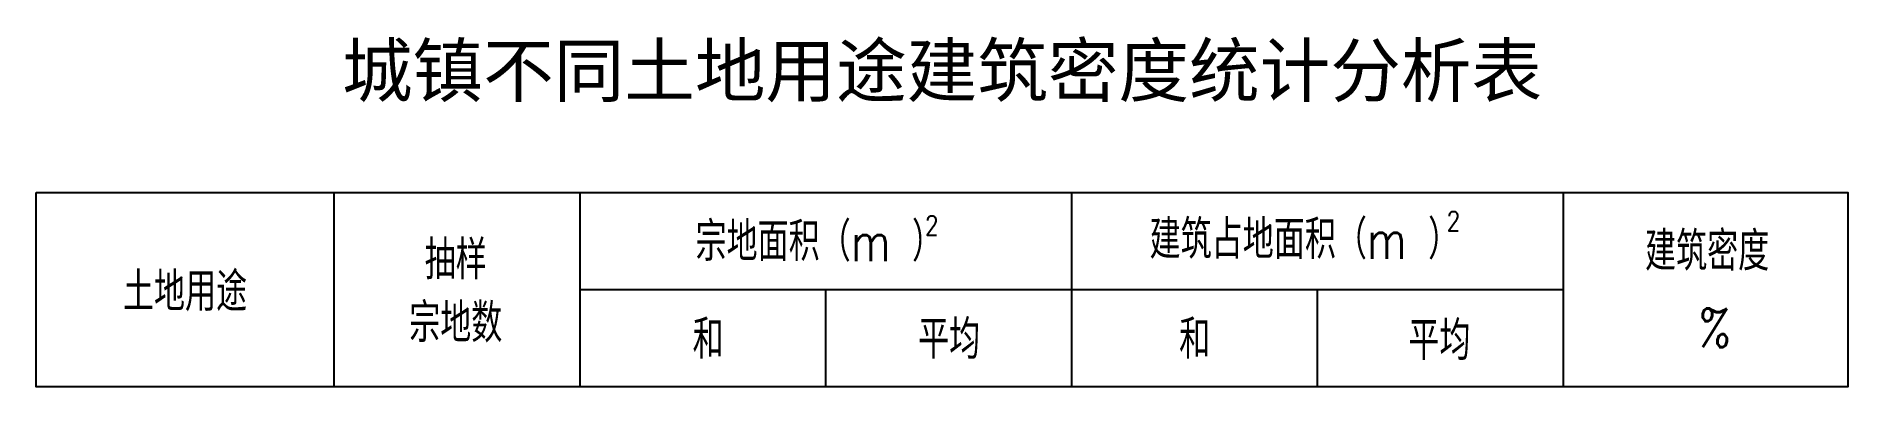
# Model space of a CAD drawing. Extents: x 0 to 140, y -15 to 12.
import ezdxf
from ezdxf.enums import TextEntityAlignment as Align

# ---------------------------------------------------------------- set-up
doc = ezdxf.new("R2010")
doc.units = 0
doc.header["$MEASUREMENT"] = 0
doc.layers.get('0').update_dxf_attribs({"linetype": 'CONTINUOUS'})
doc.styles.add('HZ', font='rs', dxfattribs={"width": 0.8, "bigfont": 'hztxt'})
doc.styles.add('TTST', font='SIMSUN.TTF', dxfattribs={"width": 0.8})

msp = doc.modelspace()

# ---------------------------------------------------------------- linework, layer by layer
at = {"linetype": 'CONTINUOUS'}
for p, q in [((23, 0), (23, -15)), ((42, 0), (42, -15)), ((80, 0), (80, -15)), ((118, 0), (118, -15)), ((42, -7.5), (118, -7.5)), ((61, -7.5), (61, -15)), ((99, -7.5), (99, -15))]:
    msp.add_line(p, q, dxfattribs=at)
at = {"linetype": 'CONTINUOUS', "flags": 128}
msp.add_lwpolyline([(0, 0), (140, 0), (140, -15), (0, -15)], close=True, dxfattribs=at)

# ---------------------------------------------------------------- texts
at = {"linetype": 'CONTINUOUS', "style": 'TTST'}
msp.add_text('城镇不同土地用途建筑密度统计分析表', height=4, dxfattribs=at).set_placement((70, 9.5), align=Align.MIDDLE)
at = {"linetype": 'CONTINUOUS', "style": 'HZ', "width": 0.8}
for s, p in [('宗地面积（m ）', (50.95, -5.3)), ('建筑占地面积（m ）', (86.04, -5.13)), ('建筑密度', (124.33, -6.04)), ('和', (50.73, -12.84)), ('平均', (68.15, -12.84)), ('和', (88.33, -12.84)), ('平均', (106.04, -12.93))]:
    msp.add_text(s, height=3, dxfattribs=at).set_placement(p)
for s, height, p in [('2', 1.5, (69.21, -2.55)), ('2', 1.5, (109.54, -2.22)), ('抽样', 3, (32.42, -5.04)), ('土地用途', 3, (11.5, -7.5)), ('宗地数', 3, (32.42, -9.9)), ('%', 3, (129.72, -10.45))]:
    msp.add_text(s, height=height, dxfattribs=at).set_placement(p, align=Align.MIDDLE)

doc.saveas('drawing.dxf')
